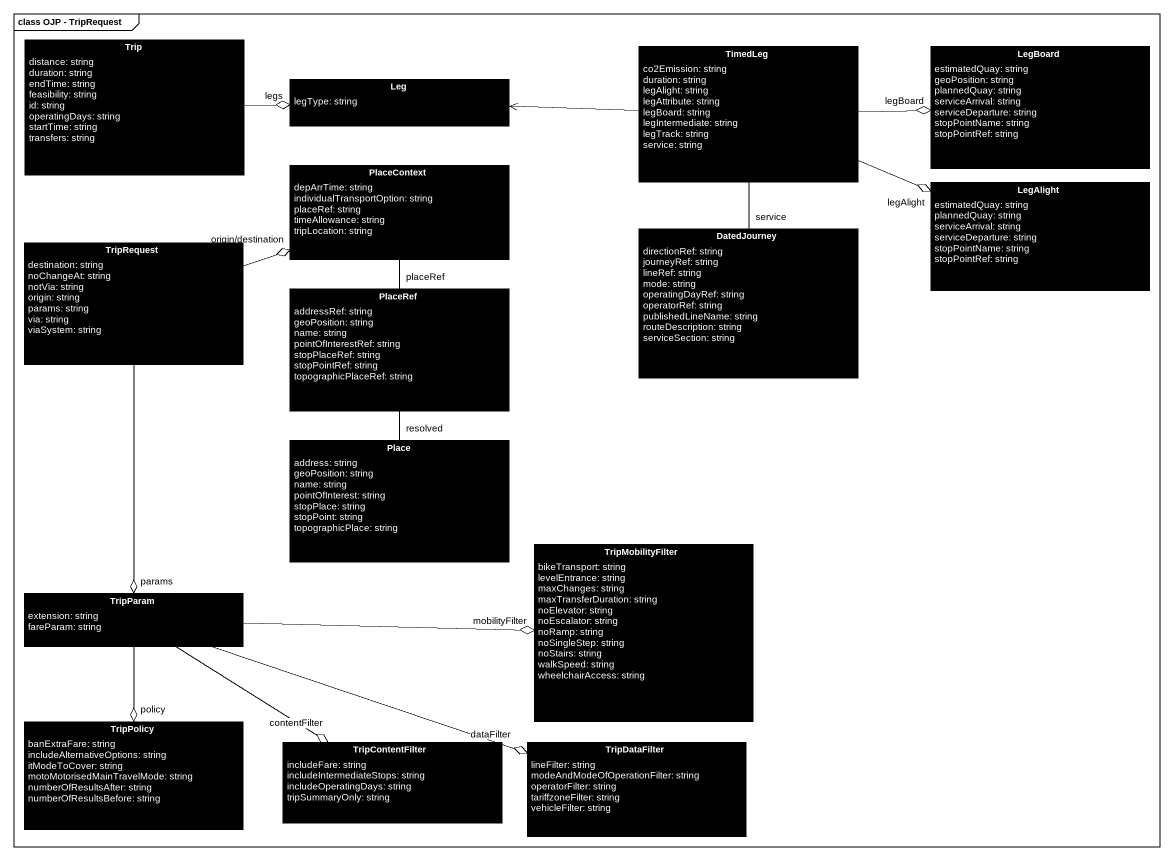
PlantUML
@startuml
mainframe class OJP - TripRequest
hide circle
hide empty members
class Trip #000000 {
  distance: string
  duration: string
  endTime: string
  feasibility: string
  id: string
  operatingDays: string
  startTime: string
  transfers: string
}
class TimedLeg #000000 {
  co2Emission: string
  duration: string
  legAlight: string
  legAttribute: string
  legBoard: string
  legIntermediate: string
  legTrack: string
  service: string
}
class LegBoard #000000 {
  estimatedQuay: string
  geoPosition: string
  plannedQuay: string
  serviceArrival: string
  serviceDeparture: string
  stopPointName: string
  stopPointRef: string
}
class Leg #000000 {
  legType: string
}
class PlaceContext #000000 {
  depArrTime: string
  individualTransportOption: string
  placeRef: string
  timeAllowance: string
  tripLocation: string
}
class LegAlight #000000 {
  estimatedQuay: string
  plannedQuay: string
  serviceArrival: string
  serviceDeparture: string
  stopPointName: string
  stopPointRef: string
}
class DatedJourney #000000 {
  directionRef: string
  journeyRef: string
  lineRef: string
  mode: string
  operatingDayRef: string
  operatorRef: string
  publishedLineName: string
  routeDescription: string
  serviceSection: string
}
class TripRequest #000000 {
  destination: string
  noChangeAt: string
  notVia: string
  origin: string
  params: string
  via: string
  viaSystem: string
}
class PlaceRef #000000 {
  addressRef: string
  geoPosition: string
  name: string
  pointOfInterestRef: string
  stopPlaceRef: string
  stopPointRef: string
  topographicPlaceRef: string
}
class Place #000000 {
  address: string
  geoPosition: string
  name: string
  pointOfInterest: string
  stopPlace: string
  stopPoint: string
  topographicPlace: string
}
class TripMobilityFilter #000000 {
  bikeTransport: string
  levelEntrance: string
  maxChanges: string
  maxTransferDuration: string
  noElevator: string
  noEscalator: string
  noRamp: string
  noSingleStep: string
  noStairs: string
  walkSpeed: string
  wheelchairAccess: string
}
class TripParam #000000 {
  extension: string
  fareParam: string
}
class TripPolicy #000000 {
  banExtraFare: string
  includeAlternativeOptions: string
  itModeToCover: string
  motoMotorisedMainTravelMode: string
  numberOfResultsAfter: string
  numberOfResultsBefore: string
}
class TripContentFilter #000000 {
  includeFare: string
  includeIntermediateStops: string
  includeOperatingDays: string
  tripSummaryOnly: string
}
class TripDataFilter #000000 {
  lineFilter: string
  modeAndModeOfOperationFilter: string
  operatorFilter: string
  tariffzoneFilter: string
  vehicleFilter: string
}
Trip -right-o "legs" Leg
TimedLeg -right-o "legBoard" LegBoard
TimedLeg -left-> Leg
TimedLeg -right-o "legAlight" LegAlight
TimedLeg -- "service" DatedJourney
PlaceContext -- "placeRef" PlaceRef
TripRequest -right-o "origin/destination" PlaceContext
TripRequest --o "params" TripParam
PlaceRef -- "resolved" Place
TripParam -right-o "mobilityFilter" TripMobilityFilter
TripParam --o "policy" TripPolicy
TripParam --o "contentFilter" TripContentFilter
TripParam -right-o "dataFilter" TripDataFilter
@enduml
